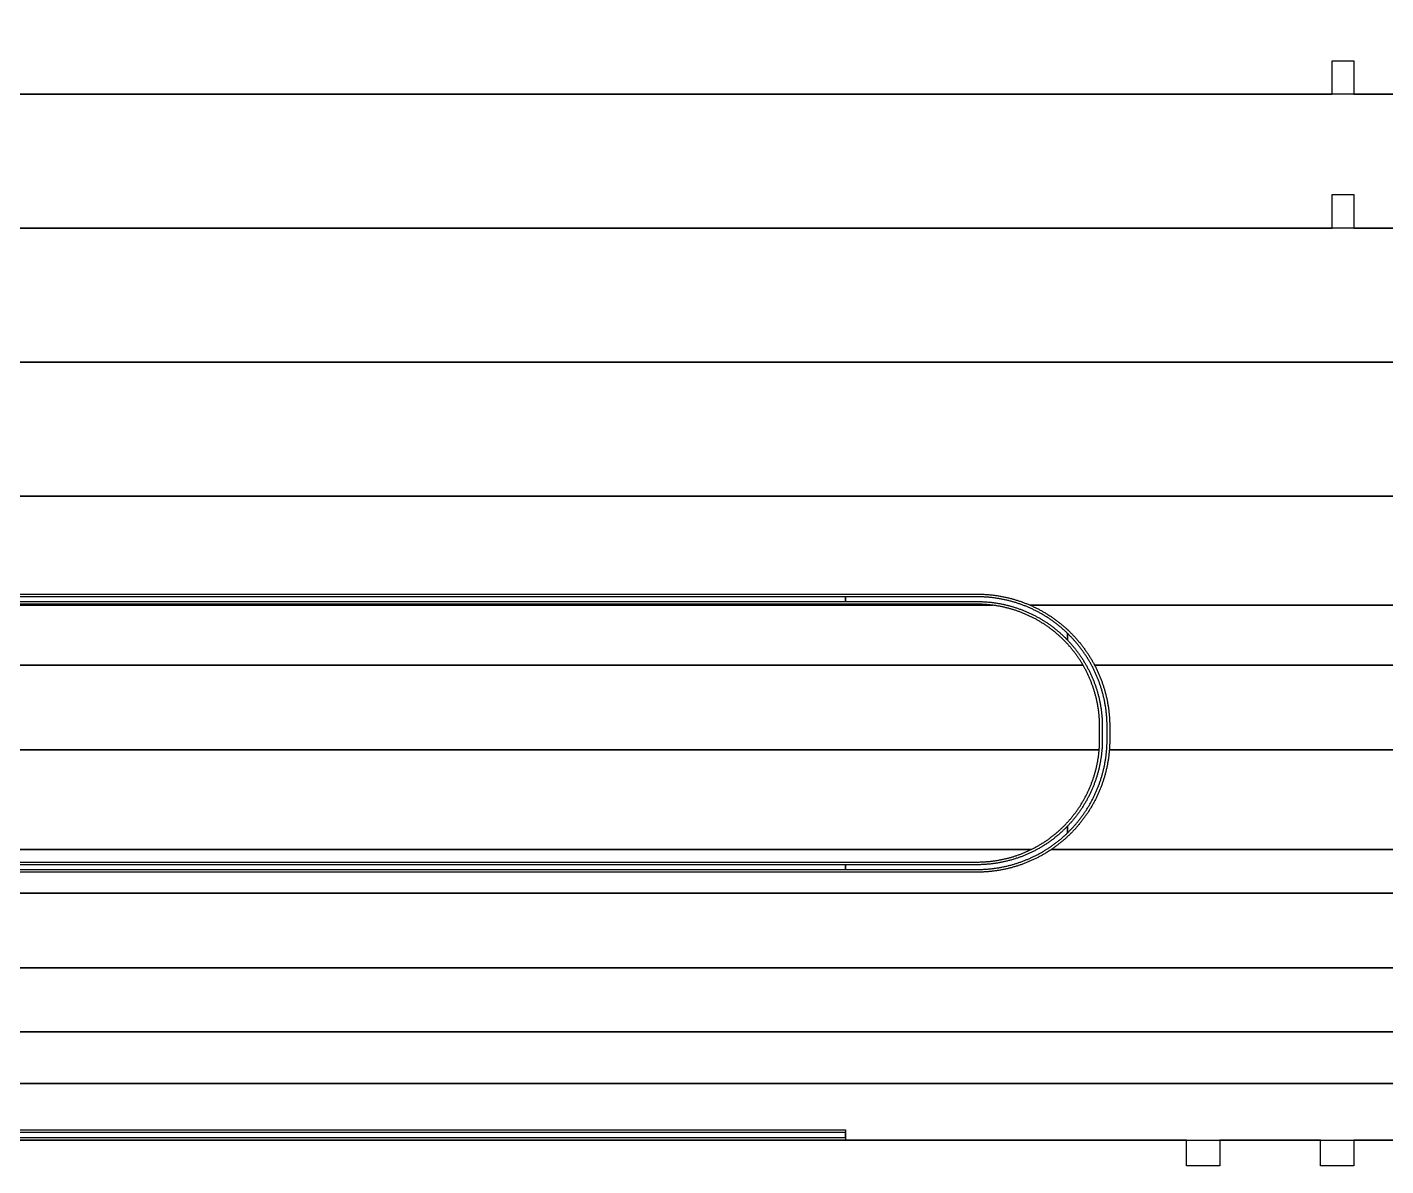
# Model space of a CAD drawing. Extents: x -3400 to 6900, y -3400 to 6900.
# Drawn here: x -1228 to -214, y -1462 to -612 of the extents above; entities that cross this region are included whole.
import ezdxf

# ---------------------------------------------------------------- set-up
doc = ezdxf.new("R2010")
doc.units = 0
doc.layers.add('XOR', color=1, linetype='CONTINUOUS')

# ---------------------------------------------------------------- blocks, each defined once
blk = doc.blocks.new('CHIP_XOR')
at = {"layer": '5'}
for points in [[(-1837.5, -862.5), (-353.759, -862.5), (-353.759, -837.5), (-337.5, -837.5), (-337.5, -862.5), (-262.5, -862.5)], [(-2334.91, -662.5), (-2334.91, -762.5), (-2062.5, -762.5), (-2062.5, -737.5), (-2037.5, -737.5), (-2037.5, -762.5), (-1962.5, -762.5), (-1962.5, -737.5), (-1937.5, -737.5), (-1937.5, -762.5), (-1862.5, -762.5), (-1862.5, -737.5), (-1837.5, -737.5), (-1837.5, -762.5), (-353.759, -762.5), (-353.759, -737.5), (-337.5, -737.5), (-337.5, -762.5), (-262.5, -762.5)], [(-262.5, -762.5), (-337.5, -762.5), (-353.759, -762.5), (-1837.5, -762.5)], [(-2324.91, -1135.725), (-618.759, -1135.725), (-618.1295, -1135.727), (-617.5, -1135.733), (-616.87, -1135.743), (-616.2405, -1135.757), (-615.611, -1135.775), (-614.982, -1135.797), (-614.353, -1135.823), (-613.724, -1135.853), (-613.095, -1135.887), (-612.4665, -1135.925), (-611.8385, -1135.967), (-611.2105, -1136.013), (-610.5825, -1136.063), (-609.9555, -1136.117), (-609.3285, -1136.175), (-608.7015, -1136.237), (-608.0755, -1136.303), (-607.4495, -1136.373), (-606.8245, -1136.447), (-606.1995, -1136.525), (-605.575, -1136.6065), (-604.9515, -1136.6925), (-604.328, -1136.7825), (-603.7055, -1136.876), (-603.0835, -1136.9735), (-602.462, -1137.0755), (-601.8415, -1137.181), (-601.221, -1137.2905), (-600.602, -1137.404), (-599.9835, -1137.5215), (-599.3655, -1137.643), (-598.7485, -1137.768), (-598.132, -1137.8975), (-597.5165, -1138.0305), (-596.902, -1138.1675), (-596.2885, -1138.3085), (-595.6755, -1138.4535), (-595.0635, -1138.602), (-594.453, -1138.755), (-593.843, -1138.9115), (-593.234, -1139.0715), (-592.626, -1139.236), (-592.0195, -1139.404), (-591.4135, -1139.576), (-590.809, -1139.752), (-590.2055, -1139.9315), (-589.603, -1140.115), (-589.002, -1140.3025), (-588.402, -1140.4935), (-587.8035, -1140.6885), (-587.206, -1140.887), (-586.6095, -1141.09), (-586.0145, -1141.296), (-585.421, -1141.5065), (-584.829, -1141.72), (-584.238, -1141.938), (-583.6485, -1142.159), (-583.0605, -1142.3845), (-582.474, -1142.6135), (-581.889, -1142.846), (-581.305, -1143.082), (-580.723, -1143.3225), (-580.1425, -1143.566), (-579.5635, -1143.8135), (-579.174, -1143.983), (-262.5, -1143.983)], [(2334.91, -862.5), (-2334.91, -862.5), (-2334.91, -962.5), (-262.5, -962.5)], [(-262.5, -962.5), (-2334.91, -962.5), (-2334.91, -1062.5), (-262.5, -1062.5)], [(-262.5, -1062.5), (-2334.91, -1062.5)], [(-2334.91, -1143.983), (-607.404, -1143.983), (-607.919, -1143.9195), (-608.5185, -1143.85), (-609.1185, -1143.7845), (-609.719, -1143.723), (-610.32, -1143.665), (-610.921, -1143.6115), (-611.523, -1143.5615), (-612.1245, -1143.516), (-612.727, -1143.474), (-613.3295, -1143.4365), (-613.932, -1143.4025), (-614.535, -1143.3725), (-615.138, -1143.3465), (-615.7415, -1143.325), (-616.3445, -1143.307), (-616.948, -1143.293), (-617.552, -1143.283), (-618.1555, -1143.277), (-618.759, -1143.275), (-2324.91, -1143.275)], [(-2334.91, -1188.7245), (-539.7135, -1188.7245), (-539.7515, -1188.6585), (-540.0575, -1188.138), (-540.367, -1187.6195), (-540.6795, -1187.1035), (-540.9955, -1186.589), (-541.315, -1186.077), (-541.638, -1185.5665), (-541.964, -1185.059), (-542.2935, -1184.553), (-542.6265, -1184.0495), (-542.963, -1183.548), (-543.3025, -1183.049), (-543.645, -1182.552), (-543.991, -1182.0575), (-544.3405, -1181.565), (-544.693, -1181.075), (-545.049, -1180.5875), (-545.408, -1180.102), (-545.77, -1179.6195), (-546.1355, -1179.1385), (-546.504, -1178.6605), (-546.8755, -1178.185), (-547.2505, -1177.712), (-547.6285, -1177.241), (-548.0095, -1176.773), (-548.3935, -1176.307), (-548.7305, -1175.904), (-548.7805, -1175.844), (-549.171, -1175.3835), (-549.564, -1174.9255), (-549.9605, -1174.47), (-550.3595, -1174.0175), (-550.762, -1173.5675), (-551.167, -1173.12), (-551.575, -1172.675), (-551.9865, -1172.233), (-552.4, -1171.7935), (-552.817, -1171.357), (-553.237, -1170.923), (-553.6595, -1170.492), (-554.085, -1170.064), (-554.513, -1169.6385), (-554.944, -1169.216), (-555.378, -1168.796), (-555.8145, -1168.3795), (-556.254, -1167.9655), (-556.696, -1167.554), (-557.141, -1167.146), (-557.588, -1166.741), (-558.0385, -1166.3385), (-558.491, -1165.9395), (-558.9465, -1165.543), (-559.4045, -1165.15), (-559.865, -1164.7595), (-560.328, -1164.3725), (-560.794, -1163.9885), (-561.262, -1163.6075), (-561.733, -1163.2295), (-562.206, -1162.8545), (-562.6815, -1162.483), (-563.1595, -1162.1145), (-563.6405, -1161.749), (-564.123, -1161.387), (-564.6085, -1161.028), (-565.096, -1160.672), (-565.586, -1160.3195), (-566.0785, -1159.97), (-566.573, -1159.624), (-567.07, -1159.2815), (-567.569, -1158.942), (-568.0705, -1158.6055), (-568.574, -1158.2725), (-569.08, -1157.943), (-569.5875, -1157.617), (-570.098, -1157.294), (-570.61, -1156.9745), (-571.124, -1156.6585), (-571.6405, -1156.346), (-572.159, -1156.0365), (-572.6795, -1155.7305), (-573.202, -1155.4285), (-573.7265, -1155.1295), (-574.2525, -1154.834), (-574.781, -1154.542), (-575.3115, -1154.2535), (-575.8435, -1153.9685), (-576.3775, -1153.687), (-576.9135, -1153.409), (-577.451, -1153.1345), (-577.9905, -1152.8635), (-578.5315, -1152.5965), (-579.0745, -1152.3325), (-579.6195, -1152.0725), (-580.166, -1151.816), (-580.714, -1151.563), (-581.264, -1151.314), (-581.815, -1151.068), (-582.368, -1150.826), (-582.923, -1150.588), (-583.479, -1150.353), (-584.0365, -1150.122), (-584.596, -1149.895), (-585.1565, -1149.671), (-585.719, -1149.4515), (-586.2825, -1149.235), (-586.8475, -1149.0225), (-587.414, -1148.814), (-587.9815, -1148.609), (-588.5505, -1148.4075), (-589.121, -1148.21), (-589.693, -1148.0165), (-590.266, -1147.8265), (-590.84, -1147.6405), (-591.4155, -1147.458), (-591.992, -1147.2795), (-592.57, -1147.1045), (-593.149, -1146.9335), (-593.729, -1146.7665), (-594.31, -1146.6035), (-594.8925, -1146.444), (-595.4755, -1146.288), (-596.06, -1146.1365), (-596.645, -1145.9885), (-597.2315, -1145.8445), (-597.8185, -1145.7045), (-598.4065, -1145.568), (-598.9955, -1145.436), (-599.5855, -1145.3075), (-600.176, -1145.1825), (-600.7675, -1145.062), (-601.36, -1144.945), (-601.953, -1144.8325), (-602.5465, -1144.7235), (-603.141, -1144.6185), (-603.736, -1144.517), (-604.332, -1144.42), (-604.9285, -1144.327), (-605.5255, -1144.2375), (-606.123, -1144.152), (-606.721, -1144.0705), (-607.3195, -1143.993), (-607.404, -1143.983), (-2334.91, -1143.983)], [(-262.5, -1143.983), (-579.174, -1143.983), (-578.986, -1144.0645), (-578.41, -1144.3195), (-577.836, -1144.5775), (-577.2635, -1144.84), (-576.6925, -1145.1055), (-576.1235, -1145.375), (-575.556, -1145.648), (-574.99, -1145.9245), (-574.4265, -1146.2045), (-573.864, -1146.488), (-573.304, -1146.7755), (-572.7455, -1147.0665), (-572.189, -1147.3605), (-571.634, -1147.6585), (-571.081, -1147.96), (-570.5305, -1148.265), (-569.9815, -1148.5735), (-569.4345, -1148.8855), (-568.8895, -1149.201), (-568.3465, -1149.52), (-567.8055, -1149.842), (-567.2665, -1150.168), (-566.73, -1150.497), (-566.195, -1150.8295), (-565.6625, -1151.1655), (-565.1325, -1151.505), (-564.604, -1151.8475), (-564.078, -1152.1935), (-563.554, -1152.543), (-563.0325, -1152.896), (-562.513, -1153.252), (-561.996, -1153.6115), (-561.4815, -1153.974), (-560.969, -1154.34), (-560.459, -1154.709), (-559.951, -1155.0815), (-559.4455, -1155.457), (-558.9425, -1155.8355), (-558.442, -1156.2175), (-557.944, -1156.603), (-557.4485, -1156.991), (-556.955, -1157.3825), (-556.4645, -1157.7775), (-555.9765, -1158.175), (-555.4905, -1158.576), (-555.0075, -1158.9795), (-554.527, -1159.3865), (-554.049, -1159.7965), (-553.574, -1160.2095), (-553.1015, -1160.6255), (-552.6315, -1161.045), (-552.164, -1161.467), (-551.6995, -1161.892), (-551.575, -1162.007), (-551.2375, -1162.3195), (-551.0455, -1162.5), (-550.7785, -1162.7505), (-550.322, -1163.1845), (-549.868, -1163.621), (-549.4175, -1164.0605), (-548.969, -1164.503), (-548.524, -1164.948), (-548.0815, -1165.3965), (-547.642, -1165.847), (-547.2055, -1166.301), (-546.7715, -1166.7575), (-546.3405, -1167.2165), (-545.913, -1167.6785), (-545.488, -1168.143), (-545.066, -1168.6105), (-544.6465, -1169.0805), (-544.2305, -1169.553), (-543.8175, -1170.028), (-543.4075, -1170.506), (-543.0005, -1170.9865), (-542.597, -1171.4695), (-542.196, -1171.9555), (-541.798, -1172.4435), (-541.4035, -1172.934), (-541.012, -1173.4275), (-540.624, -1173.923), (-540.2385, -1174.421), (-539.8565, -1174.9215), (-539.478, -1175.4245), (-539.1215, -1175.904), (-539.1025, -1175.93), (-538.73, -1176.438), (-538.361, -1176.948), (-537.995, -1177.4605), (-537.632, -1177.975), (-537.273, -1178.492), (-536.917, -1179.0115), (-536.564, -1179.533), (-536.2145, -1180.057), (-535.8685, -1180.583), (-535.526, -1181.1115), (-535.1865, -1181.6415), (-534.8505, -1182.174), (-534.518, -1182.709), (-534.189, -1183.2455), (-533.863, -1183.7845), (-533.541, -1184.3255), (-533.222, -1184.8685), (-532.9065, -1185.4135), (-532.5945, -1185.9605), (-532.286, -1186.5095), (-531.981, -1187.06), (-531.6795, -1187.613), (-531.3815, -1188.168), (-531.0875, -1188.7245), (257.2465, -1188.7245)], [(-2337.5495, -1251.975), (-527.622, -1251.975), (-527.5825, -1251.498), (-527.537, -1250.8965), (-527.495, -1250.294), (-527.4825, -1250.094), (-527.4575, -1249.6915), (-527.4235, -1249.089), (-527.3935, -1248.486), (-527.3675, -1247.883), (-527.346, -1247.2795), (-527.328, -1246.676), (-527.314, -1246.073), (-527.304, -1245.469), (-527.298, -1244.8655), (-527.296, -1244.262), (-527.296, -1234.738), (-527.298, -1234.1345), (-527.304, -1233.531), (-527.314, -1232.927), (-527.328, -1232.324), (-527.346, -1231.7205), (-527.3675, -1231.117), (-527.3935, -1230.514), (-527.4235, -1229.911), (-527.4575, -1229.3085), (-527.495, -1228.706), (-527.537, -1228.1035), (-527.5825, -1227.502), (-527.6325, -1226.9), (-527.686, -1226.299), (-527.744, -1225.698), (-527.8055, -1225.0975), (-527.871, -1224.4975), (-527.9405, -1223.898), (-528.014, -1223.2985), (-528.0915, -1222.7), (-528.173, -1222.102), (-528.2585, -1221.5045), (-528.348, -1220.9075), (-528.441, -1220.311), (-528.538, -1219.715), (-528.6395, -1219.12), (-528.7445, -1218.5255), (-528.8535, -1217.932), (-528.966, -1217.339), (-529.083, -1216.7465), (-529.2035, -1216.155), (-529.3285, -1215.5645), (-529.457, -1214.9745), (-529.589, -1214.3855), (-529.7255, -1213.7975), (-529.8655, -1213.2105), (-530.0095, -1212.624), (-530.1575, -1212.039), (-530.309, -1211.4545), (-530.465, -1210.8715), (-530.624, -1210.289), (-530.7875, -1209.708), (-530.9545, -1209.128), (-531.1255, -1208.549), (-531.3005, -1207.971), (-531.479, -1207.3945), (-531.6615, -1206.819), (-531.8475, -1206.245), (-532.0375, -1205.672), (-532.231, -1205.1), (-532.4285, -1204.53), (-532.63, -1203.9605), (-532.835, -1203.393), (-533.0435, -1202.8265), (-533.256, -1202.2615), (-533.4725, -1201.698), (-533.692, -1201.1355), (-533.916, -1200.575), (-534.143, -1200.0155), (-534.374, -1199.458), (-534.609, -1198.902), (-534.847, -1198.3475), (-535.089, -1197.794), (-535.335, -1197.243), (-535.584, -1196.693), (-535.837, -1196.145), (-536.0935, -1195.5985), (-536.3535, -1195.0535), (-536.6175, -1194.5105), (-536.8845, -1193.9695), (-537.1555, -1193.43), (-537.43, -1192.8925), (-537.708, -1192.3565), (-537.9895, -1191.8225), (-538.2745, -1191.2905), (-538.563, -1190.76), (-538.855, -1190.2315), (-539.1505, -1189.7055), (-539.4495, -1189.181), (-539.7135, -1188.7245), (-2334.91, -1188.7245)], [(257.2465, -1188.7245), (-531.0875, -1188.7245), (-530.7965, -1189.283), (-530.509, -1189.843), (-530.2255, -1190.4055), (-529.9455, -1190.9695), (-529.669, -1191.535), (-529.396, -1192.1025), (-529.1265, -1192.6715), (-528.861, -1193.2425), (-528.5985, -1193.815), (-528.3405, -1194.389), (-528.0855, -1194.965), (-527.8345, -1195.5425), (-527.587, -1196.1215), (-527.3435, -1196.702), (-527.103, -1197.284), (-526.867, -1197.868), (-526.6345, -1198.453), (-526.4055, -1199.0395), (-526.18, -1199.6275), (-525.959, -1200.217), (-525.741, -1200.808), (-525.5275, -1201.4), (-525.317, -1201.9935), (-525.111, -1202.5885), (-524.908, -1203.185), (-524.7095, -1203.7825), (-524.5145, -1204.381), (-524.3235, -1204.981), (-524.136, -1205.582), (-523.9525, -1206.1845), (-523.773, -1206.788), (-523.597, -1207.3925), (-523.425, -1207.9985), (-523.257, -1208.605), (-523.0925, -1209.213), (-522.9325, -1209.822), (-522.776, -1210.432), (-522.623, -1211.0425), (-522.4745, -1211.6545), (-522.3295, -1212.2675), (-522.1885, -1212.881), (-522.0515, -1213.4955), (-521.9185, -1214.111), (-521.789, -1214.7275), (-521.664, -1215.3445), (-521.5425, -1215.9625), (-521.425, -1216.581), (-521.3115, -1217.2005), (-521.202, -1217.8205), (-521.0965, -1218.441), (-520.9945, -1219.0625), (-520.897, -1219.6845), (-520.8035, -1220.307), (-520.7135, -1220.9305), (-520.6275, -1221.554), (-520.546, -1222.1785), (-520.468, -1222.8035), (-520.394, -1223.4285), (-520.324, -1224.0545), (-520.258, -1224.6805), (-520.196, -1225.3075), (-520.138, -1225.9345), (-520.084, -1226.5615), (-520.034, -1227.1895), (-519.988, -1227.8175), (-519.946, -1228.4455), (-519.908, -1229.074), (-519.874, -1229.703), (-519.844, -1230.332), (-519.818, -1230.961), (-519.796, -1231.5905), (-519.778, -1232.2195), (-519.764, -1232.849), (-519.754, -1233.479), (-519.748, -1234.1085), (-519.746, -1234.738), (-519.746, -1244.262), (-519.748, -1244.8915), (-519.754, -1245.521), (-519.764, -1246.151), (-519.778, -1246.7805), (-519.796, -1247.4095), (-519.818, -1248.039), (-519.844, -1248.668), (-519.874, -1249.297), (-519.908, -1249.926), (-519.9185, -1250.094), (-519.946, -1250.5545), (-519.988, -1251.1825), (-520.034, -1251.8105), (-520.0475, -1251.975), (-262.5, -1251.975)], [(-2341.2925, -1326.39), (-578.504, -1326.39), (-577.9905, -1326.1365), (-577.451, -1325.8655), (-576.9135, -1325.591), (-576.3775, -1325.313), (-575.8435, -1325.0315), (-575.3115, -1324.7465), (-574.781, -1324.458), (-574.2525, -1324.166), (-573.7265, -1323.8705), (-573.202, -1323.5715), (-572.6795, -1323.2695), (-572.159, -1322.9635), (-571.6405, -1322.654), (-571.124, -1322.3415), (-570.61, -1322.0255), (-570.098, -1321.706), (-569.5875, -1321.383), (-569.08, -1321.057), (-568.574, -1320.7275), (-568.0705, -1320.3945), (-567.569, -1320.058), (-567.07, -1319.7185), (-566.573, -1319.376), (-566.0785, -1319.03), (-565.586, -1318.6805), (-565.096, -1318.328), (-564.6085, -1317.972), (-564.123, -1317.613), (-563.6405, -1317.251), (-563.1595, -1316.8855), (-562.6815, -1316.517), (-562.206, -1316.1455), (-561.733, -1315.7705), (-561.262, -1315.3925), (-560.794, -1315.0115), (-560.328, -1314.6275), (-559.865, -1314.2405), (-559.4045, -1313.85), (-558.9465, -1313.457), (-558.491, -1313.0605), (-558.0385, -1312.6615), (-557.588, -1312.259), (-557.141, -1311.854), (-556.696, -1311.446), (-556.254, -1311.0345), (-555.8145, -1310.6205), (-555.378, -1310.204), (-554.944, -1309.784), (-554.513, -1309.3615), (-554.085, -1308.936), (-553.6595, -1308.508), (-553.237, -1308.077), (-552.817, -1307.643), (-552.4, -1307.2065), (-551.9865, -1306.767), (-551.575, -1306.325), (-551.167, -1305.88), (-550.762, -1305.4325), (-550.3595, -1304.9825), (-549.9605, -1304.53), (-549.564, -1304.0745), (-549.171, -1303.6165), (-548.7805, -1303.156), (-548.3935, -1302.693), (-548.0095, -1302.227), (-547.6285, -1301.759), (-547.2505, -1301.288), (-546.8755, -1300.815), (-546.504, -1300.3395), (-546.1355, -1299.8615), (-545.77, -1299.3805), (-545.408, -1298.898), (-545.049, -1298.4125), (-544.693, -1297.925), (-544.3405, -1297.435), (-543.991, -1296.9425), (-543.645, -1296.448), (-543.3025, -1295.951), (-542.963, -1295.452), (-542.6265, -1294.9505), (-542.2935, -1294.447), (-541.964, -1293.941), (-541.638, -1293.4335), (-541.315, -1292.923), (-540.9955, -1292.411), (-540.6795, -1291.8965), (-540.367, -1291.3805), (-540.0575, -1290.862), (-539.7515, -1290.3415), (-539.4495, -1289.819), (-539.1505, -1289.2945), (-538.855, -1288.7685), (-538.563, -1288.24), (-538.2745, -1287.7095), (-537.9895, -1287.1775), (-537.708, -1286.6435), (-537.43, -1286.1075), (-537.1555, -1285.57), (-536.8845, -1285.0305), (-536.6175, -1284.4895), (-536.3535, -1283.9465), (-536.0935, -1283.4015), (-535.837, -1282.855), (-535.584, -1282.307), (-535.335, -1281.757), (-535.089, -1281.206), (-534.847, -1280.6525), (-534.609, -1280.098), (-534.374, -1279.542), (-534.143, -1278.9845), (-533.916, -1278.425), (-533.692, -1277.8645), (-533.4725, -1277.302), (-533.256, -1276.7385), (-533.0435, -1276.1735), (-532.835, -1275.607), (-532.63, -1275.0395), (-532.4285, -1274.4705), (-532.231, -1273.9), (-532.0375, -1273.328), (-531.8475, -1272.755), (-531.6615, -1272.181), (-531.479, -1271.6055), (-531.3005, -1271.029), (-531.1255, -1270.451), (-530.9545, -1269.872), (-530.7875, -1269.292), (-530.624, -1268.711), (-530.465, -1268.1285), (-530.309, -1267.5455), (-530.1575, -1266.961), (-530.0095, -1266.376), (-529.8655, -1265.7895), (-529.7255, -1265.2025), (-529.589, -1264.6145), (-529.457, -1264.0255), (-529.3285, -1263.4355), (-529.2035, -1262.845), (-529.083, -1262.2535), (-528.966, -1261.661), (-528.8535, -1261.068), (-528.7445, -1260.4745), (-528.6395, -1259.88), (-528.538, -1259.285), (-528.441, -1258.689), (-528.348, -1258.0925), (-528.2585, -1257.4955), (-528.173, -1256.898), (-528.0915, -1256.3), (-528.014, -1255.7015), (-527.9405, -1255.102), (-527.871, -1254.5025), (-527.8055, -1253.9025), (-527.744, -1253.302), (-527.686, -1252.701), (-527.6325, -1252.1), (-527.622, -1251.975), (-2337.5495, -1251.975)], [(-262.5, -1251.975), (-520.0475, -1251.975), (-520.084, -1252.4385), (-520.138, -1253.0655), (-520.196, -1253.6925), (-520.258, -1254.3195), (-520.324, -1254.9455), (-520.394, -1255.5715), (-520.468, -1256.1965), (-520.546, -1256.8215), (-520.6275, -1257.446), (-520.7135, -1258.0695), (-520.8035, -1258.693), (-520.897, -1259.3155), (-520.9945, -1259.9375), (-521.0965, -1260.559), (-521.202, -1261.1795), (-521.3115, -1261.7995), (-521.425, -1262.419), (-521.4405, -1262.5), (-521.5425, -1263.0375), (-521.664, -1263.6555), (-521.789, -1264.2725), (-521.9185, -1264.889), (-522.0515, -1265.5045), (-522.1885, -1266.119), (-522.3295, -1266.7325), (-522.4745, -1267.3455), (-522.623, -1267.9575), (-522.776, -1268.568), (-522.9325, -1269.178), (-523.0925, -1269.787), (-523.257, -1270.395), (-523.425, -1271.0015), (-523.597, -1271.6075), (-523.773, -1272.212), (-523.9525, -1272.8155), (-524.136, -1273.418), (-524.3235, -1274.019), (-524.5145, -1274.619), (-524.7095, -1275.2175), (-524.908, -1275.815), (-525.111, -1276.4115), (-525.317, -1277.0065), (-525.5275, -1277.6), (-525.741, -1278.192), (-525.959, -1278.783), (-526.18, -1279.3725), (-526.4055, -1279.9605), (-526.6345, -1280.547), (-526.867, -1281.132), (-527.103, -1281.716), (-527.3435, -1282.298), (-527.587, -1282.8785), (-527.8345, -1283.4575), (-528.0855, -1284.035), (-528.3405, -1284.611), (-528.5985, -1285.185), (-528.861, -1285.7575), (-529.1265, -1286.3285), (-529.396, -1286.8975), (-529.669, -1287.465), (-529.9455, -1288.0305), (-530.2255, -1288.5945), (-530.509, -1289.157), (-530.7965, -1289.717), (-531.0875, -1290.2755), (-531.3815, -1290.832), (-531.6795, -1291.387), (-531.981, -1291.94), (-532.286, -1292.4905), (-532.5945, -1293.0395), (-532.9065, -1293.5865), (-533.222, -1294.1315), (-533.541, -1294.6745), (-533.863, -1295.2155), (-534.189, -1295.7545), (-534.518, -1296.291), (-534.8505, -1296.826), (-535.1865, -1297.3585), (-535.526, -1297.8885), (-535.8685, -1298.417), (-536.2145, -1298.943), (-536.564, -1299.467), (-536.917, -1299.9885), (-537.273, -1300.508), (-537.632, -1301.025), (-537.995, -1301.5395), (-538.361, -1302.052), (-538.73, -1302.562), (-539.1025, -1303.07), (-539.478, -1303.5755), (-539.8565, -1304.0785), (-540.2385, -1304.579), (-540.624, -1305.077), (-541.012, -1305.5725), (-541.4035, -1306.066), (-541.798, -1306.5565), (-542.196, -1307.0445), (-542.597, -1307.5305), (-542.671, -1307.619), (-543.0005, -1308.0135), (-543.4075, -1308.494), (-543.8175, -1308.972), (-544.2305, -1309.447), (-544.6465, -1309.9195), (-545.066, -1310.3895), (-545.488, -1310.857), (-545.913, -1311.3215), (-546.3405, -1311.7835), (-546.7715, -1312.2425), (-547.2055, -1312.699), (-547.642, -1313.153), (-548.0815, -1313.6035), (-548.524, -1314.052), (-548.969, -1314.497), (-549.4175, -1314.9395), (-549.868, -1315.379), (-550.322, -1315.8155), (-550.7785, -1316.2495), (-551.2375, -1316.6805), (-551.575, -1316.993), (-551.6995, -1317.108), (-552.164, -1317.533), (-552.6315, -1317.955), (-553.1015, -1318.3745), (-553.574, -1318.7905), (-554.049, -1319.2035), (-554.527, -1319.6135), (-555.0075, -1320.0205), (-555.4905, -1320.424), (-555.9765, -1320.825), (-556.4645, -1321.2225), (-556.955, -1321.6175), (-557.4485, -1322.009), (-557.944, -1322.397), (-558.442, -1322.7825), (-558.9425, -1323.1645), (-559.4455, -1323.543), (-559.951, -1323.9185), (-560.459, -1324.291), (-560.969, -1324.66), (-561.4815, -1325.026), (-561.996, -1325.3885), (-562.513, -1325.748), (-563.0325, -1326.104), (-563.455, -1326.39), (225.933, -1326.39)], [(-1632.9225, -1335.725), (-618.759, -1335.725), (-618.1555, -1335.723), (-617.552, -1335.717), (-616.948, -1335.707), (-616.3445, -1335.693), (-615.7415, -1335.675), (-615.138, -1335.6535), (-614.535, -1335.6275), (-613.932, -1335.5975), (-613.3295, -1335.5635), (-612.727, -1335.526), (-612.1245, -1335.484), (-611.523, -1335.4385), (-610.921, -1335.3885), (-610.32, -1335.335), (-609.719, -1335.277), (-609.1185, -1335.2155), (-608.5185, -1335.15), (-607.919, -1335.0805), (-607.3195, -1335.007), (-606.721, -1334.9295), (-606.123, -1334.848), (-605.5255, -1334.7625), (-604.9285, -1334.673), (-604.332, -1334.58), (-603.736, -1334.483), (-603.141, -1334.3815), (-602.5465, -1334.2765), (-601.953, -1334.1675), (-601.36, -1334.055), (-600.7675, -1333.938), (-600.176, -1333.8175), (-599.5855, -1333.6925), (-598.9955, -1333.564), (-598.4065, -1333.432), (-597.8185, -1333.2955), (-597.2315, -1333.1555), (-596.645, -1333.0115), (-596.06, -1332.8635), (-595.4755, -1332.712), (-594.8925, -1332.556), (-594.31, -1332.3965), (-593.729, -1332.2335), (-593.149, -1332.0665), (-592.57, -1331.8955), (-591.992, -1331.7205), (-591.4155, -1331.542), (-590.84, -1331.3595), (-590.266, -1331.1735), (-589.693, -1330.9835), (-589.121, -1330.79), (-588.5505, -1330.5925), (-587.9815, -1330.391), (-587.414, -1330.186), (-586.8475, -1329.9775), (-586.2825, -1329.765), (-585.719, -1329.5485), (-585.1565, -1329.329), (-584.596, -1329.105), (-584.0365, -1328.878), (-583.479, -1328.647), (-583.027, -1328.456), (-582.923, -1328.412), (-582.368, -1328.174), (-581.815, -1327.932), (-581.264, -1327.686), (-580.714, -1327.437), (-580.166, -1327.184), (-579.6195, -1326.9275), (-579.0745, -1326.6675), (-578.5315, -1326.4035), (-578.504, -1326.39), (-2341.2925, -1326.39)], [(225.933, -1326.39), (-563.455, -1326.39), (-563.554, -1326.457), (-564.078, -1326.8065), (-564.604, -1327.1525), (-565.1325, -1327.495), (-565.6625, -1327.8345), (-566.195, -1328.1705), (-566.6545, -1328.456), (-566.73, -1328.503), (-567.2665, -1328.832), (-567.8055, -1329.158), (-568.3465, -1329.48), (-568.8895, -1329.799), (-569.4345, -1330.1145), (-569.9815, -1330.4265), (-570.5305, -1330.735), (-571.081, -1331.04), (-571.634, -1331.3415), (-572.189, -1331.6395), (-572.7455, -1331.9335), (-573.304, -1332.2245), (-573.864, -1332.512), (-574.4265, -1332.7955), (-574.99, -1333.0755), (-575.556, -1333.352), (-576.1235, -1333.625), (-576.6925, -1333.8945), (-577.2635, -1334.16), (-577.836, -1334.4225), (-578.41, -1334.6805), (-578.986, -1334.9355), (-579.5635, -1335.1865), (-580.1425, -1335.434), (-580.723, -1335.6775), (-581.305, -1335.918), (-581.889, -1336.154), (-582.474, -1336.3865), (-583.0605, -1336.6155), (-583.6485, -1336.841), (-584.238, -1337.062), (-584.829, -1337.28), (-585.421, -1337.4935), (-586.0145, -1337.704), (-586.6095, -1337.91), (-587.206, -1338.113), (-587.8035, -1338.3115), (-588.402, -1338.5065), (-589.002, -1338.6975), (-589.603, -1338.885), (-590.2055, -1339.0685), (-590.809, -1339.248), (-591.4135, -1339.424), (-592.0195, -1339.596), (-592.626, -1339.764), (-593.234, -1339.9285), (-593.843, -1340.0885), (-594.453, -1340.245), (-595.0635, -1340.398), (-595.6755, -1340.5465), (-596.2885, -1340.6915), (-596.902, -1340.8325), (-597.5165, -1340.9695), (-598.132, -1341.1025), (-598.7485, -1341.232), (-599.3655, -1341.357), (-599.9835, -1341.4785), (-600.602, -1341.596), (-601.221, -1341.7095), (-601.8415, -1341.819), (-602.462, -1341.9245), (-603.0835, -1342.0265), (-603.7055, -1342.124), (-604.328, -1342.2175), (-604.9515, -1342.3075), (-605.575, -1342.3935), (-606.1995, -1342.475), (-606.8245, -1342.553), (-607.4495, -1342.627), (-608.0755, -1342.697), (-608.7015, -1342.763), (-609.3285, -1342.825), (-609.9555, -1342.883), (-610.5825, -1342.937), (-611.2105, -1342.987), (-611.8385, -1343.033), (-612.4665, -1343.075), (-613.095, -1343.113), (-613.724, -1343.147), (-614.353, -1343.177), (-614.982, -1343.203), (-615.611, -1343.225), (-616.2405, -1343.243), (-616.87, -1343.257), (-617.5, -1343.267), (-618.1295, -1343.273), (-618.759, -1343.275), (-1632.9225, -1343.275)], [(-1684.168, -1358.9795), (-262.5, -1358.9795)], [(-1632.9225, -1341.275), (-717.1135, -1341.275), (-717.1135, -1337.725), (-1632.9225, -1337.725)], [(-262.5, -1358.9795), (-1684.168, -1358.9795)], [(-1722.163, -1414.7), (259.6665, -1414.7)], [(259.6665, -1414.7), (-1722.163, -1414.7)], [(-1722.548, -1462.5), (-262.5, -1462.5)], [(310.877, -1462.5), (-1722.548, -1462.5)], [(-1704.6395, -1501.025), (1317.474, -1501.025)], [(1317.474, -1501.025), (-1704.6395, -1501.025)], [(-1632.9225, -1535.725), (-717.1135, -1535.725), (-717.1135, -1543.275), (-1632.9225, -1543.275)], [(-1937.5, -1543.275), (-262.5, -1543.275)], [(-1632.9225, -1541.275), (-717.1135, -1541.275), (-717.1135, -1537.725), (-1632.9225, -1537.725)], [(-262.5, -1543.275), (-337.5, -1543.275), (-337.5, -1562.5), (-362.5, -1562.5), (-362.5, -1543.275), (-437.5, -1543.275), (-437.5, -1562.5), (-462.5, -1562.5), (-462.5, -1543.275), (-1937.5, -1543.275)]]:
    blk.add_lwpolyline(points, dxfattribs=at)
for points in [[(-717.1135, -1137.725), (-1700.2955, -1137.725), (-1700.2955, -1141.275), (-717.1135, -1141.275)], [(-551.386, -1164.936), (-551.717, -1164.6175), (-552.168, -1164.189), (-552.6215, -1163.7635), (-553.078, -1163.341), (-553.537, -1162.9215), (-553.999, -1162.5045), (-554.4635, -1162.091), (-554.9305, -1161.6805), (-555.4, -1161.2725), (-555.8725, -1160.868), (-556.3475, -1160.466), (-556.825, -1160.0675), (-557.305, -1159.672), (-557.7875, -1159.2795), (-558.2725, -1158.89), (-558.76, -1158.504), (-559.25, -1158.121), (-559.7425, -1157.741), (-560.237, -1157.364), (-560.7345, -1156.9905), (-561.234, -1156.62), (-561.736, -1156.253), (-562.2405, -1155.889), (-562.7475, -1155.528), (-563.2565, -1155.1705), (-563.7675, -1154.8165), (-564.281, -1154.4655), (-564.797, -1154.118), (-565.315, -1153.7735), (-565.835, -1153.4325), (-566.3575, -1153.095), (-566.882, -1152.7605), (-567.4085, -1152.4295), (-567.9375, -1152.102), (-568.468, -1151.778), (-569.001, -1151.4575), (-569.536, -1151.14), (-570.073, -1150.826), (-570.612, -1150.5155), (-571.153, -1150.209), (-571.696, -1149.9055), (-572.241, -1149.6055), (-572.7875, -1149.309), (-573.3365, -1149.016), (-573.887, -1148.7265), (-574.439, -1148.4405), (-574.9935, -1148.158), (-575.5495, -1147.879), (-576.107, -1147.604), (-576.6665, -1147.3325), (-577.228, -1147.064), (-577.791, -1146.8), (-578.3555, -1146.539), (-578.922, -1146.2815), (-579.49, -1146.028), (-580.0595, -1145.778), (-580.6305, -1145.532), (-581.203, -1145.289), (-581.7775, -1145.0505), (-582.3535, -1144.815), (-582.9305, -1144.5835), (-583.5095, -1144.3555), (-584.0895, -1144.1315), (-584.671, -1143.911), (-585.254, -1143.6945), (-585.8385, -1143.4815), (-586.4245, -1143.272), (-587.0115, -1143.067), (-587.6, -1142.865), (-588.1895, -1142.6675), (-588.7805, -1142.473), (-589.3725, -1142.283), (-589.966, -1142.0965), (-590.5605, -1141.9135), (-591.156, -1141.735), (-591.753, -1141.5595), (-592.351, -1141.3885), (-592.95, -1141.221), (-593.55, -1141.0575), (-594.1515, -1140.898), (-594.7535, -1140.742), (-595.3565, -1140.59), (-595.9605, -1140.442), (-596.5655, -1140.2975), (-597.1715, -1140.1575), (-597.7785, -1140.021), (-598.386, -1139.8885), (-598.9945, -1139.7595), (-599.604, -1139.635), (-600.214, -1139.514), (-600.825, -1139.397), (-601.4365, -1139.284), (-602.049, -1139.175), (-602.662, -1139.07), (-603.276, -1138.9685), (-603.89, -1138.871), (-604.505, -1138.778), (-605.1205, -1138.6885), (-605.7365, -1138.603), (-606.3535, -1138.5215), (-606.9705, -1138.444), (-607.588, -1138.3705), (-608.206, -1138.3005), (-608.8245, -1138.235), (-609.4435, -1138.1735), (-610.063, -1138.1155), (-610.6825, -1138.062), (-611.3025, -1138.012), (-611.923, -1137.966), (-612.5435, -1137.9245), (-613.1645, -1137.8865), (-613.7855, -1137.8525), (-614.4065, -1137.8225), (-615.028, -1137.797), (-615.6495, -1137.775), (-616.2715, -1137.757), (-616.893, -1137.743), (-617.515, -1137.733), (-618.137, -1137.727), (-618.759, -1137.725), (-717.1135, -1137.725), (-717.1135, -1141.275), (-618.759, -1141.275), (-618.1475, -1141.277), (-617.5355, -1141.283), (-616.924, -1141.293), (-616.3125, -1141.307), (-615.701, -1141.325), (-615.0895, -1141.347), (-614.4785, -1141.373), (-613.8675, -1141.403), (-613.257, -1141.437), (-612.6465, -1141.475), (-612.036, -1141.517), (-611.426, -1141.563), (-610.8165, -1141.613), (-610.207, -1141.667), (-609.598, -1141.725), (-608.9895, -1141.787), (-608.3815, -1141.853), (-607.7735, -1141.923), (-607.1665, -1141.9965), (-606.5595, -1142.0745), (-605.9535, -1142.1565), (-605.348, -1142.242), (-604.7425, -1142.332), (-604.138, -1142.4255), (-603.5345, -1142.5235), (-602.931, -1142.625), (-602.3285, -1142.7305), (-601.727, -1142.84), (-601.1255, -1142.9535), (-600.5255, -1143.071), (-599.926, -1143.192), (-599.327, -1143.3175), (-598.729, -1143.4465), (-598.132, -1143.5795), (-597.536, -1143.7165), (-596.9405, -1143.8575), (-596.346, -1144.002), (-595.753, -1144.151), (-595.1605, -1144.3035), (-594.569, -1144.4595), (-593.9785, -1144.62), (-593.3895, -1144.784), (-592.801, -1144.952), (-592.214, -1145.124), (-591.628, -1145.2995), (-591.0435, -1145.479), (-590.46, -1145.6625), (-589.8775, -1145.8495), (-589.296, -1146.0405), (-588.7165, -1146.235), (-588.1375, -1146.4335), (-587.5605, -1146.636), (-586.9845, -1146.842), (-586.41, -1147.052), (-585.8365, -1147.2655), (-585.265, -1147.483), (-584.6945, -1147.704), (-584.1255, -1147.9285), (-583.558, -1148.157), (-582.9925, -1148.3895), (-582.428, -1148.6255), (-581.865, -1148.865), (-581.304, -1149.1085), (-580.744, -1149.3555), (-580.186, -1149.606), (-579.63, -1149.86), (-579.075, -1150.118), (-578.522, -1150.3795), (-577.971, -1150.645), (-577.4215, -1150.9135), (-576.8735, -1151.186), (-576.3275, -1151.462), (-575.7835, -1151.7415), (-575.2415, -1152.0245), (-574.701, -1152.311), (-574.1625, -1152.601), (-573.6255, -1152.895), (-573.091, -1153.192), (-572.5585, -1153.4925), (-572.0275, -1153.7965), (-571.499, -1154.1045), (-570.972, -1154.4155), (-570.4475, -1154.73), (-569.9245, -1155.0475), (-569.404, -1155.369), (-568.886, -1155.694), (-568.3695, -1156.022), (-567.8555, -1156.3535), (-567.3435, -1156.688), (-566.834, -1157.0265), (-566.3265, -1157.368), (-565.821, -1157.7125), (-565.318, -1158.061), (-564.8175, -1158.412), (-564.319, -1158.767), (-563.823, -1159.125), (-563.329, -1159.486), (-562.838, -1159.8505), (-562.349, -1160.218), (-561.8625, -1160.589), (-561.3785, -1160.963), (-560.8965, -1161.34), (-560.4175, -1161.72), (-559.941, -1162.1035), (-559.4665, -1162.49), (-558.995, -1162.88), (-558.526, -1163.2725), (-558.0595, -1163.668), (-557.596, -1164.067), (-557.1345, -1164.469), (-556.676, -1164.8735), (-556.22, -1165.2815), (-555.767, -1165.6925), (-555.3165, -1166.106), (-554.8685, -1166.5225), (-554.4235, -1166.9425), (-553.981, -1167.365), (-553.5415, -1167.7905), (-553.1045, -1168.2185), (-552.6705, -1168.6495), (-552.2395, -1169.0835), (-551.8115, -1169.5205), (-551.386, -1169.96)], [(-551.269, -1313.951), (-550.8235, -1313.517), (-550.3805, -1313.08), (-549.941, -1312.6405), (-549.504, -1312.1975), (-549.07, -1311.752), (-548.6385, -1311.304), (-548.21, -1310.853), (-547.7845, -1310.3995), (-547.362, -1309.943), (-546.9425, -1309.484), (-546.5255, -1309.022), (-546.112, -1308.5575), (-545.7015, -1308.0905), (-545.2935, -1307.621), (-544.889, -1307.1485), (-544.487, -1306.6735), (-544.0885, -1306.196), (-543.693, -1305.716), (-543.3005, -1305.2335), (-542.911, -1304.7485), (-542.525, -1304.261), (-542.142, -1303.771), (-541.762, -1303.2785), (-541.385, -1302.7835), (-541.0115, -1302.2865), (-540.641, -1301.787), (-540.274, -1301.285), (-539.91, -1300.7805), (-539.549, -1300.2735), (-539.1915, -1299.7645), (-538.8375, -1299.2535), (-538.4865, -1298.74), (-538.139, -1298.224), (-537.7945, -1297.706), (-537.4535, -1297.186), (-537.116, -1296.6635), (-536.7815, -1296.139), (-536.4505, -1295.6125), (-536.123, -1295.0835), (-535.799, -1294.553), (-535.4785, -1294.02), (-535.161, -1293.485), (-534.847, -1292.948), (-534.5365, -1292.409), (-534.23, -1291.868), (-533.9265, -1291.325), (-533.6265, -1290.78), (-533.33, -1290.2335), (-533.037, -1289.6845), (-532.7475, -1289.134), (-532.4615, -1288.582), (-532.179, -1288.0275), (-531.9, -1287.4715), (-531.625, -1286.914), (-531.3535, -1286.3545), (-531.085, -1285.793), (-530.821, -1285.23), (-530.56, -1284.6655), (-530.3025, -1284.099), (-530.049, -1283.531), (-529.799, -1282.9615), (-529.553, -1282.3905), (-529.31, -1281.818), (-529.0715, -1281.2435), (-528.836, -1280.6675), (-528.6045, -1280.0905), (-528.3765, -1279.5115), (-528.1525, -1278.9315), (-527.932, -1278.35), (-527.7155, -1277.767), (-527.5025, -1277.1825), (-527.293, -1276.5965), (-527.088, -1276.0095), (-526.886, -1275.421), (-526.688, -1274.8315), (-526.494, -1274.2405), (-526.304, -1273.6485), (-526.1175, -1273.055), (-525.9345, -1272.4605), (-525.7555, -1271.865), (-525.5805, -1271.268), (-525.4095, -1270.67), (-525.242, -1270.071), (-525.0785, -1269.471), (-524.919, -1268.8695), (-524.763, -1268.2675), (-524.611, -1267.6645), (-524.463, -1267.0605), (-524.3185, -1266.4555), (-524.1785, -1265.8495), (-524.042, -1265.2425), (-523.9095, -1264.635), (-523.7805, -1264.0265), (-523.656, -1263.417), (-523.535, -1262.807), (-523.418, -1262.196), (-523.305, -1261.5845), (-523.196, -1260.972), (-523.091, -1260.359), (-522.9895, -1259.745), (-522.892, -1259.131), (-522.799, -1258.516), (-522.7095, -1257.9005), (-522.624, -1257.2845), (-522.5425, -1256.6675), (-522.465, -1256.0505), (-522.3915, -1255.433), (-522.3215, -1254.815), (-522.256, -1254.1965), (-522.1945, -1253.5775), (-522.1365, -1252.958), (-522.083, -1252.3385), (-522.033, -1251.7185), (-521.987, -1251.098), (-521.9455, -1250.4775), (-521.9075, -1249.8565), (-521.8735, -1249.2355), (-521.8435, -1248.6145), (-521.818, -1247.993), (-521.796, -1247.3715), (-521.778, -1246.7495), (-521.764, -1246.128), (-521.754, -1245.506), (-521.748, -1244.884), (-521.746, -1244.262), (-521.746, -1234.738), (-521.748, -1234.116), (-521.754, -1233.494), (-521.764, -1232.872), (-521.778, -1232.2505), (-521.796, -1231.6285), (-521.818, -1231.007), (-521.8435, -1230.3855), (-521.8735, -1229.7645), (-521.9075, -1229.1435), (-521.9455, -1228.5225), (-521.987, -1227.902), (-522.033, -1227.2815), (-522.083, -1226.6615), (-522.1365, -1226.042), (-522.1945, -1225.4225), (-522.256, -1224.8035), (-522.3215, -1224.185), (-522.3915, -1223.567), (-522.465, -1222.9495), (-522.5425, -1222.3325), (-522.624, -1221.7155), (-522.7095, -1221.0995), (-522.799, -1220.484), (-522.892, -1219.869), (-522.9895, -1219.255), (-523.091, -1218.641), (-523.196, -1218.028), (-523.305, -1217.4155), (-523.418, -1216.804), (-523.535, -1216.193), (-523.656, -1215.583), (-523.7805, -1214.9735), (-523.9095, -1214.365), (-524.042, -1213.7575), (-524.1785, -1213.1505), (-524.3185, -1212.5445), (-524.463, -1211.9395), (-524.611, -1211.3355), (-524.763, -1210.7325), (-524.919, -1210.1305), (-525.0785, -1209.529), (-525.242, -1208.929), (-525.4095, -1208.33), (-525.5805, -1207.732), (-525.7555, -1207.135), (-525.9345, -1206.5395), (-526.1175, -1205.945), (-526.304, -1205.3515), (-526.494, -1204.7595), (-526.688, -1204.1685), (-526.886, -1203.579), (-527.088, -1202.9905), (-527.293, -1202.4035), (-527.5025, -1201.8175), (-527.7155, -1201.233), (-527.932, -1200.65), (-528.1525, -1200.0685), (-528.3765, -1199.4885), (-528.6045, -1198.9095), (-528.836, -1198.3325), (-529.0715, -1197.7565), (-529.31, -1197.182), (-529.553, -1196.6095), (-529.799, -1196.0385), (-530.049, -1195.469), (-530.3025, -1194.901), (-530.56, -1194.3345), (-530.821, -1193.77), (-531.085, -1193.207), (-531.3535, -1192.6455), (-531.625, -1192.086), (-531.9, -1191.5285), (-532.179, -1190.9725), (-532.4615, -1190.418), (-532.7475, -1189.866), (-533.037, -1189.3155), (-533.33, -1188.7665), (-533.6265, -1188.22), (-533.9265, -1187.675), (-534.23, -1187.132), (-534.5365, -1186.591), (-534.847, -1186.052), (-535.161, -1185.515), (-535.4785, -1184.98), (-535.799, -1184.447), (-536.123, -1183.9165), (-536.4505, -1183.3875), (-536.7815, -1182.861), (-537.116, -1182.3365), (-537.4535, -1181.814), (-537.7945, -1181.294), (-538.139, -1180.776), (-538.4865, -1180.26), (-538.8375, -1179.7465), (-539.1915, -1179.2355), (-539.549, -1178.7265), (-539.91, -1178.2195), (-540.274, -1177.715), (-540.641, -1177.213), (-541.0115, -1176.7135), (-541.385, -1176.2165), (-541.762, -1175.7215), (-542.142, -1175.229), (-542.525, -1174.739), (-542.911, -1174.2515), (-543.3005, -1173.7665), (-543.693, -1173.284), (-544.0885, -1172.804), (-544.487, -1172.3265), (-544.889, -1171.8515), (-545.2935, -1171.379), (-545.7015, -1170.9095), (-546.112, -1170.4425), (-546.5255, -1169.978), (-546.9425, -1169.516), (-547.362, -1169.057), (-547.7845, -1168.6005), (-548.21, -1168.147), (-548.6385, -1167.696), (-549.07, -1167.248), (-549.504, -1166.8025), (-549.941, -1166.3595), (-550.3805, -1165.92), (-550.8235, -1165.483), (-551.269, -1165.049), (-551.386, -1164.936), (-551.386, -1169.96), (-550.9635, -1170.4025), (-550.5435, -1170.8475), (-550.127, -1171.2955), (-549.7135, -1171.746), (-549.3025, -1172.199), (-548.8945, -1172.655), (-548.49, -1173.1135), (-548.088, -1173.575), (-547.689, -1174.0385), (-547.2935, -1174.505), (-546.9005, -1174.974), (-546.511, -1175.4455), (-546.1245, -1175.92), (-545.741, -1176.3965), (-545.361, -1176.8755), (-544.984, -1177.3575), (-544.61, -1177.8415), (-544.239, -1178.328), (-543.8715, -1178.817), (-543.507, -1179.308), (-543.146, -1179.802), (-542.788, -1180.298), (-542.433, -1180.7965), (-542.082, -1181.297), (-541.7335, -1181.8), (-541.389, -1182.3055), (-541.0475, -1182.813), (-540.709, -1183.3225), (-540.3745, -1183.8345), (-540.043, -1184.3485), (-539.7145, -1184.865), (-539.39, -1185.383), (-539.0685, -1185.904), (-538.751, -1186.4265), (-538.4365, -1186.951), (-538.1255, -1187.478), (-537.8175, -1188.0065), (-537.5135, -1188.5375), (-537.213, -1189.07), (-536.916, -1189.6045), (-536.622, -1190.1415), (-536.332, -1190.68), (-536.0455, -1191.2205), (-535.7625, -1191.7625), (-535.483, -1192.3065), (-535.207, -1192.8525), (-534.9345, -1193.4005), (-534.666, -1193.95), (-534.4005, -1194.501), (-534.139, -1195.054), (-533.881, -1195.609), (-533.627, -1196.165), (-533.3765, -1196.723), (-533.1295, -1197.283), (-532.886, -1197.844), (-532.6465, -1198.407), (-532.4105, -1198.9715), (-532.178, -1199.537), (-531.9495, -1200.1045), (-531.725, -1200.6735), (-531.504, -1201.244), (-531.2865, -1201.8155), (-531.073, -1202.389), (-530.863, -1202.9635), (-530.657, -1203.5395), (-530.4545, -1204.117), (-530.256, -1204.6955), (-530.0615, -1205.2755), (-529.8705, -1205.8565), (-529.6835, -1206.439), (-529.5, -1207.0225), (-529.3205, -1207.607), (-529.145, -1208.193), (-528.973, -1208.78), (-528.805, -1209.3685), (-528.641, -1209.9575), (-528.4805, -1210.548), (-528.3245, -1211.1395), (-528.172, -1211.732), (-528.023, -1212.325), (-527.8785, -1212.9195), (-527.7375, -1213.515), (-527.6005, -1214.111), (-527.4675, -1214.708), (-527.3385, -1215.306), (-527.213, -1215.905), (-527.092, -1216.5045), (-526.9745, -1217.1045), (-526.861, -1217.706), (-526.7515, -1218.3075), (-526.646, -1218.91), (-526.5445, -1219.5135), (-526.4465, -1220.117), (-526.353, -1220.7215), (-526.263, -1221.327), (-526.1775, -1221.9325), (-526.0955, -1222.5385), (-526.0175, -1223.1455), (-525.944, -1223.7525), (-525.874, -1224.3605), (-525.808, -1224.9685), (-525.746, -1225.577), (-525.688, -1226.186), (-525.634, -1226.7955), (-525.584, -1227.405), (-525.538, -1228.015), (-525.496, -1228.6255), (-525.458, -1229.236), (-525.424, -1229.8465), (-525.394, -1230.4575), (-525.368, -1231.069), (-525.346, -1231.68), (-525.328, -1232.2915), (-525.314, -1232.903), (-525.304, -1233.5145), (-525.298, -1234.1265), (-525.296, -1234.738), (-525.296, -1244.262), (-525.298, -1244.8735), (-525.304, -1245.4855), (-525.314, -1246.097), (-525.328, -1246.7085), (-525.346, -1247.32), (-525.368, -1247.931), (-525.394, -1248.5425), (-525.424, -1249.1535), (-525.458, -1249.764), (-525.496, -1250.3745), (-525.538, -1250.985), (-525.584, -1251.595), (-525.634, -1252.2045), (-525.688, -1252.814), (-525.746, -1253.423), (-525.808, -1254.0315), (-525.874, -1254.6395), (-525.944, -1255.2475), (-526.0175, -1255.8545), (-526.0955, -1256.4615), (-526.1775, -1257.0675), (-526.263, -1257.673), (-526.353, -1258.2785), (-526.4465, -1258.883), (-526.5445, -1259.4865), (-526.646, -1260.09), (-526.7515, -1260.6925), (-526.861, -1261.294), (-526.9745, -1261.8955), (-527.092, -1262.4955), (-527.213, -1263.095), (-527.3385, -1263.694), (-527.4675, -1264.292), (-527.6005, -1264.889), (-527.7375, -1265.485), (-527.8785, -1266.0805), (-528.023, -1266.675), (-528.172, -1267.268), (-528.3245, -1267.8605), (-528.4805, -1268.452), (-528.641, -1269.0425), (-528.805, -1269.6315), (-528.973, -1270.22), (-529.145, -1270.807), (-529.3205, -1271.393), (-529.5, -1271.9775), (-529.6835, -1272.561), (-529.8705, -1273.1435), (-530.0615, -1273.7245), (-530.256, -1274.3045), (-530.4545, -1274.883), (-530.657, -1275.4605), (-530.863, -1276.0365), (-531.073, -1276.611), (-531.2865, -1277.1845), (-531.504, -1277.756), (-531.725, -1278.3265), (-531.9495, -1278.8955), (-532.178, -1279.463), (-532.4105, -1280.0285), (-532.6465, -1280.593), (-532.886, -1281.156), (-533.1295, -1281.717), (-533.3765, -1282.277), (-533.627, -1282.835), (-533.881, -1283.391), (-534.139, -1283.946), (-534.4005, -1284.499), (-534.666, -1285.05), (-534.9345, -1285.5995), (-535.207, -1286.1475), (-535.483, -1286.6935), (-535.7625, -1287.2375), (-536.0455, -1287.7795), (-536.332, -1288.32), (-536.622, -1288.8585), (-536.916, -1289.3955), (-537.213, -1289.93), (-537.5135, -1290.4625), (-537.8175, -1290.9935), (-538.1255, -1291.522), (-538.4365, -1292.049), (-538.751, -1292.5735), (-539.0685, -1293.096), (-539.39, -1293.617), (-539.7145, -1294.135), (-540.043, -1294.6515), (-540.3745, -1295.1655), (-540.709, -1295.6775), (-541.0475, -1296.187), (-541.389, -1296.6945), (-541.7335, -1297.2), (-542.082, -1297.703), (-542.433, -1298.2035), (-542.788, -1298.702), (-543.146, -1299.198), (-543.507, -1299.692), (-543.8715, -1300.183), (-544.239, -1300.672), (-544.61, -1301.1585), (-544.984, -1301.6425), (-545.361, -1302.1245), (-545.741, -1302.6035), (-546.1245, -1303.08), (-546.511, -1303.5545), (-546.9005, -1304.026), (-547.2935, -1304.495), (-547.689, -1304.9615), (-548.088, -1305.425), (-548.49, -1305.8865), (-548.8945, -1306.345), (-549.3025, -1306.801), (-549.7135, -1307.254), (-550.127, -1307.7045), (-550.5435, -1308.1525), (-550.9635, -1308.5975), (-551.386, -1309.04), (-551.386, -1314.064)], [(-618.759, -1341.275), (-618.137, -1341.273), (-617.515, -1341.267), (-616.893, -1341.257), (-616.2715, -1341.243), (-615.6495, -1341.225), (-615.028, -1341.203), (-614.4065, -1341.1775), (-613.7855, -1341.1475), (-613.1645, -1341.1135), (-612.5435, -1341.0755), (-611.923, -1341.034), (-611.3025, -1340.988), (-610.6825, -1340.938), (-610.063, -1340.8845), (-609.4435, -1340.8265), (-608.8245, -1340.765), (-608.206, -1340.6995), (-607.588, -1340.6295), (-606.9705, -1340.556), (-606.3535, -1340.4785), (-605.7365, -1340.397), (-605.1205, -1340.3115), (-604.505, -1340.222), (-603.89, -1340.129), (-603.276, -1340.0315), (-602.662, -1339.93), (-602.049, -1339.825), (-601.4365, -1339.716), (-600.825, -1339.603), (-600.214, -1339.486), (-599.604, -1339.365), (-598.9945, -1339.2405), (-598.386, -1339.1115), (-597.7785, -1338.979), (-597.1715, -1338.8425), (-596.5655, -1338.7025), (-595.9605, -1338.558), (-595.3565, -1338.41), (-594.7535, -1338.258), (-594.1515, -1338.102), (-593.55, -1337.9425), (-592.95, -1337.779), (-592.351, -1337.6115), (-591.753, -1337.4405), (-591.156, -1337.265), (-590.5605, -1337.0865), (-589.966, -1336.9035), (-589.3725, -1336.717), (-588.7805, -1336.527), (-588.1895, -1336.3325), (-587.6, -1336.135), (-587.0115, -1335.933), (-586.4245, -1335.728), (-585.8385, -1335.5185), (-585.254, -1335.3055), (-584.671, -1335.089), (-584.0895, -1334.8685), (-583.5095, -1334.6445), (-582.9305, -1334.4165), (-582.3535, -1334.185), (-581.7775, -1333.9495), (-581.203, -1333.711), (-580.6305, -1333.468), (-580.0595, -1333.222), (-579.49, -1332.972), (-578.922, -1332.7185), (-578.3555, -1332.461), (-577.791, -1332.2), (-577.228, -1331.936), (-576.6665, -1331.6675), (-576.107, -1331.396), (-575.5495, -1331.121), (-574.9935, -1330.842), (-574.439, -1330.5595), (-573.887, -1330.2735), (-573.3365, -1329.984), (-572.7875, -1329.691), (-572.241, -1329.3945), (-571.696, -1329.0945), (-571.153, -1328.791), (-570.612, -1328.4845), (-570.073, -1328.174), (-569.536, -1327.86), (-569.001, -1327.5425), (-568.468, -1327.222), (-567.9375, -1326.898), (-567.4085, -1326.5705), (-566.882, -1326.2395), (-566.3575, -1325.905), (-565.835, -1325.5675), (-565.315, -1325.2265), (-564.797, -1324.882), (-564.281, -1324.5345), (-563.7675, -1324.1835), (-563.2565, -1323.8295), (-562.7475, -1323.472), (-562.2405, -1323.111), (-561.736, -1322.747), (-561.234, -1322.38), (-560.7345, -1322.0095), (-560.237, -1321.636), (-559.7425, -1321.259), (-559.25, -1320.879), (-558.76, -1320.496), (-558.2725, -1320.11), (-557.7875, -1319.7205), (-557.305, -1319.328), (-556.825, -1318.9325), (-556.3475, -1318.534), (-555.8725, -1318.132), (-555.4, -1317.7275), (-554.9305, -1317.3195), (-554.4635, -1316.909), (-553.999, -1316.4955), (-553.537, -1316.0785), (-553.078, -1315.659), (-552.6215, -1315.2365), (-552.168, -1314.811), (-551.717, -1314.3825), (-551.386, -1314.064), (-551.386, -1309.04), (-551.8115, -1309.4795), (-552.2395, -1309.9165), (-552.6705, -1310.3505), (-553.1045, -1310.7815), (-553.5415, -1311.2095), (-553.981, -1311.635), (-554.4235, -1312.0575), (-554.8685, -1312.4775), (-555.3165, -1312.894), (-555.767, -1313.3075), (-556.22, -1313.7185), (-556.676, -1314.1265), (-557.1345, -1314.531), (-557.596, -1314.933), (-558.0595, -1315.332), (-558.526, -1315.7275), (-558.995, -1316.12), (-559.4665, -1316.51), (-559.941, -1316.8965), (-560.4175, -1317.28), (-560.8965, -1317.66), (-561.3785, -1318.037), (-561.8625, -1318.411), (-562.349, -1318.782), (-562.838, -1319.1495), (-563.329, -1319.514), (-563.823, -1319.875), (-564.319, -1320.233), (-564.8175, -1320.588), (-565.318, -1320.939), (-565.821, -1321.2875), (-566.3265, -1321.632), (-566.834, -1321.9735), (-567.3435, -1322.312), (-567.8555, -1322.6465), (-568.3695, -1322.978), (-568.886, -1323.306), (-569.404, -1323.631), (-569.9245, -1323.9525), (-570.4475, -1324.27), (-570.972, -1324.5845), (-571.499, -1324.8955), (-572.0275, -1325.2035), (-572.5585, -1325.5075), (-573.091, -1325.808), (-573.6255, -1326.105), (-574.1625, -1326.399), (-574.701, -1326.689), (-575.2415, -1326.9755), (-575.7835, -1327.2585), (-576.3275, -1327.538), (-576.8735, -1327.814), (-577.4215, -1328.0865), (-577.971, -1328.355), (-578.522, -1328.6205), (-579.075, -1328.882), (-579.63, -1329.14), (-580.186, -1329.394), (-580.744, -1329.6445), (-581.304, -1329.8915), (-581.865, -1330.135), (-582.428, -1330.3745), (-582.9925, -1330.6105), (-583.558, -1330.843), (-584.1255, -1331.0715), (-584.6945, -1331.296), (-585.265, -1331.517), (-585.8365, -1331.7345), (-586.41, -1331.948), (-586.9845, -1332.158), (-587.5605, -1332.364), (-588.1375, -1332.5665), (-588.7165, -1332.765), (-589.296, -1332.9595), (-589.8775, -1333.1505), (-590.46, -1333.3375), (-591.0435, -1333.521), (-591.628, -1333.7005), (-592.214, -1333.876), (-592.801, -1334.048), (-593.3895, -1334.216), (-593.9785, -1334.38), (-594.569, -1334.5405), (-595.1605, -1334.6965), (-595.753, -1334.849), (-596.346, -1334.998), (-596.9405, -1335.1425), (-597.536, -1335.2835), (-598.132, -1335.4205), (-598.729, -1335.5535), (-599.327, -1335.6825), (-599.926, -1335.808), (-600.5255, -1335.929), (-601.1255, -1336.0465), (-601.727, -1336.16), (-602.3285, -1336.2695), (-602.931, -1336.375), (-603.5345, -1336.4765), (-604.138, -1336.5745), (-604.7425, -1336.668), (-605.348, -1336.758), (-605.9535, -1336.8435), (-606.5595, -1336.9255), (-607.1665, -1337.0035), (-607.7735, -1337.077), (-608.3815, -1337.147), (-608.9895, -1337.213), (-609.598, -1337.275), (-610.207, -1337.333), (-610.8165, -1337.387), (-611.426, -1337.437), (-612.036, -1337.483), (-612.6465, -1337.525), (-613.257, -1337.563), (-613.8675, -1337.597), (-614.4785, -1337.627), (-615.0895, -1337.653), (-615.701, -1337.675), (-616.3125, -1337.693), (-616.924, -1337.707), (-617.5355, -1337.717), (-618.1475, -1337.723), (-618.759, -1337.725), (-717.1135, -1337.725), (-717.1135, -1341.275)]]:
    blk.add_lwpolyline(points, close=True, dxfattribs=at)

msp = doc.modelspace()

# ---------------------------------------------------------------- block references
at = {"layer": 'XOR'}
msp.add_blockref('CHIP_XOR', (100, 100), dxfattribs=at)

doc.saveas('drawing.dxf')
